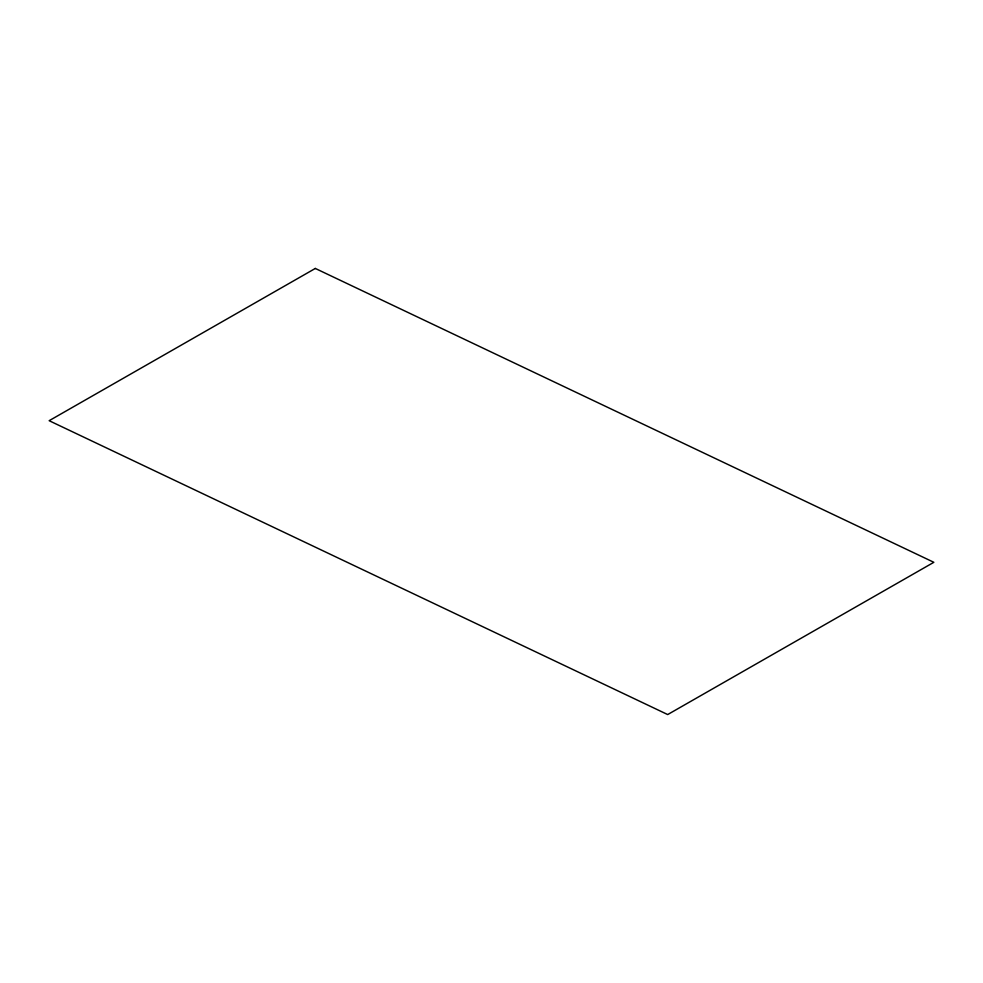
<?xml version="1.0" encoding="UTF-8"?>
<svg xmlns="http://www.w3.org/2000/svg" width="983" height="983" viewBox="0 0 983 983"><rect width="100%" height="100%" fill="white"/><g stroke="black" fill="none" stroke-linecap="round" stroke-linejoin="round"><path stroke-width="1.47" d="M315.31 268.445L49.15 420.699L667.69 714.555L933.85 562.301L315.31 268.445"/></g></svg>
